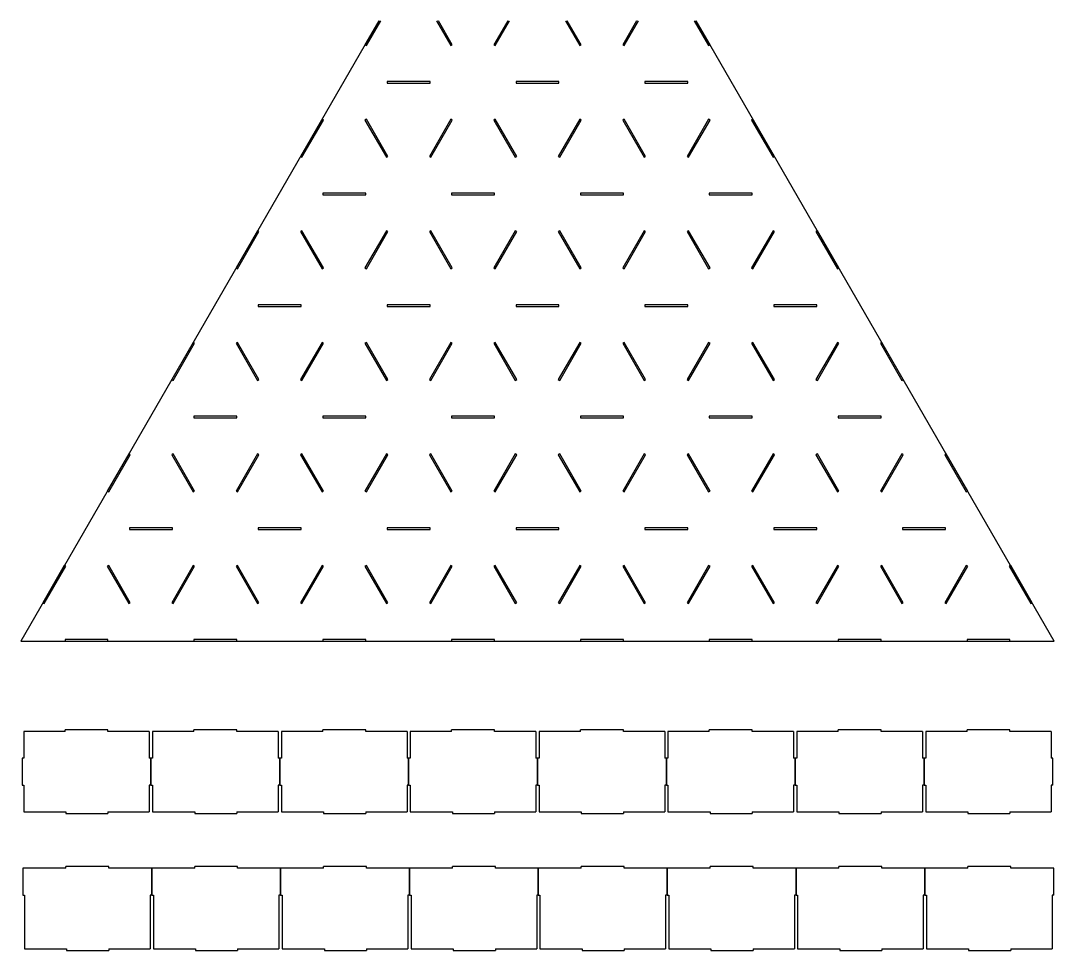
# Model space of a CAD drawing. Header units: inches. Extents: x -3170 to 1154, y -336 to 1536.
# Drawn here: x -1925 to -1283, y 959 to 1536 of the extents above; entities that cross this region are included whole.
import ezdxf

# ---------------------------------------------------------------- set-up
doc = ezdxf.new("R2010")
doc.units = ezdxf.units.IN
doc.header["$MEASUREMENT"] = 0

msp = doc.modelspace()

# ---------------------------------------------------------------- linework, layer by layer
for p, q in [((-1702.23, 1535.79), (-1924.65, 1150.54)), ((-1702.23, 1535.79), (-1710.89, 1520.79)), ((-1710.02, 1520.29), (-1701.07, 1535.79)), ((-1666.5, 1535.79), (-1657.55, 1520.29)), ((-1656.69, 1520.79), (-1665.34, 1535.79)), ((-1622.23, 1535.79), (-1630.89, 1520.79)), ((-1630.02, 1520.29), (-1621.07, 1535.79)), ((-1586.5, 1535.79), (-1577.55, 1520.29)), ((-1576.69, 1520.79), (-1585.34, 1535.79)), ((-1542.23, 1535.79), (-1550.89, 1520.79)), ((-1550.02, 1520.29), (-1541.07, 1535.79)), ((-1506.5, 1535.79), (-1497.55, 1520.29)), ((-1282.92, 1150.54), (-1505.34, 1535.79)), ((-1496.69, 1520.79), (-1505.34, 1535.79)), ((-1710.89, 1520.79), (-1710.02, 1520.29)), ((-1657.55, 1520.29), (-1656.69, 1520.79)), ((-1630.89, 1520.79), (-1630.02, 1520.29)), ((-1577.55, 1520.29), (-1576.69, 1520.79)), ((-1550.89, 1520.79), (-1550.02, 1520.29)), ((-1497.55, 1520.29), (-1496.69, 1520.79)), ((-1697.12, 1497.95), (-1697.12, 1496.95)), ((-1670.45, 1497.95), (-1697.12, 1497.95)), ((-1697.12, 1496.95), (-1670.45, 1496.95)), ((-1670.45, 1496.95), (-1670.45, 1497.95)), ((-1617.12, 1497.95), (-1617.12, 1496.95)), ((-1590.45, 1497.95), (-1617.12, 1497.95)), ((-1617.12, 1496.95), (-1590.45, 1496.95)), ((-1590.45, 1496.95), (-1590.45, 1497.95)), ((-1537.12, 1497.95), (-1537.12, 1496.95)), ((-1510.45, 1497.95), (-1537.12, 1497.95)), ((-1537.12, 1496.95), (-1510.45, 1496.95)), ((-1510.45, 1496.95), (-1510.45, 1497.95)), ((-1737.55, 1474.6), (-1750.89, 1451.51)), ((-1750.02, 1451.01), (-1736.69, 1474.1)), ((-1736.69, 1474.1), (-1737.55, 1474.6)), ((-1710.02, 1474.6), (-1710.89, 1474.1)), ((-1710.89, 1474.1), (-1697.55, 1451.01)), ((-1696.69, 1451.51), (-1710.02, 1474.6)), ((-1657.55, 1474.6), (-1670.89, 1451.51)), ((-1670.02, 1451.01), (-1656.69, 1474.1)), ((-1656.69, 1474.1), (-1657.55, 1474.6)), ((-1630.02, 1474.6), (-1630.89, 1474.1)), ((-1630.89, 1474.1), (-1617.55, 1451.01)), ((-1616.69, 1451.51), (-1630.02, 1474.6)), ((-1577.55, 1474.6), (-1590.89, 1451.51)), ((-1590.02, 1451.01), (-1576.69, 1474.1)), ((-1576.69, 1474.1), (-1577.55, 1474.6)), ((-1550.02, 1474.6), (-1550.89, 1474.1)), ((-1550.89, 1474.1), (-1537.55, 1451.01)), ((-1536.69, 1451.51), (-1550.02, 1474.6)), ((-1497.55, 1474.6), (-1510.89, 1451.51)), ((-1510.02, 1451.01), (-1496.69, 1474.1)), ((-1496.69, 1474.1), (-1497.55, 1474.6)), ((-1470.02, 1474.6), (-1470.89, 1474.1)), ((-1470.89, 1474.1), (-1457.55, 1451.01)), ((-1456.69, 1451.51), (-1470.02, 1474.6)), ((-1750.89, 1451.51), (-1750.02, 1451.01)), ((-1697.55, 1451.01), (-1696.69, 1451.51)), ((-1670.89, 1451.51), (-1670.02, 1451.01)), ((-1617.55, 1451.01), (-1616.69, 1451.51)), ((-1590.89, 1451.51), (-1590.02, 1451.01)), ((-1537.55, 1451.01), (-1536.69, 1451.51)), ((-1510.89, 1451.51), (-1510.02, 1451.01)), ((-1457.55, 1451.01), (-1456.69, 1451.51)), ((-1737.12, 1428.67), (-1737.12, 1427.67)), ((-1710.45, 1428.67), (-1737.12, 1428.67)), ((-1737.12, 1427.67), (-1710.45, 1427.67)), ((-1710.45, 1427.67), (-1710.45, 1428.67)), ((-1657.12, 1428.67), (-1657.12, 1427.67)), ((-1630.45, 1428.67), (-1657.12, 1428.67)), ((-1657.12, 1427.67), (-1630.45, 1427.67)), ((-1630.45, 1427.67), (-1630.45, 1428.67)), ((-1577.12, 1428.67), (-1577.12, 1427.67)), ((-1550.45, 1428.67), (-1577.12, 1428.67)), ((-1577.12, 1427.67), (-1550.45, 1427.67)), ((-1550.45, 1427.67), (-1550.45, 1428.67)), ((-1497.12, 1428.67), (-1497.12, 1427.67)), ((-1470.45, 1428.67), (-1497.12, 1428.67)), ((-1497.12, 1427.67), (-1470.45, 1427.67)), ((-1470.45, 1427.67), (-1470.45, 1428.67)), ((-1777.55, 1405.32), (-1790.89, 1382.23)), ((-1790.02, 1381.73), (-1776.69, 1404.82)), ((-1776.69, 1404.82), (-1777.55, 1405.32)), ((-1750.02, 1405.32), (-1750.89, 1404.82)), ((-1750.89, 1404.82), (-1737.55, 1381.73)), ((-1736.69, 1382.23), (-1750.02, 1405.32)), ((-1697.55, 1405.32), (-1710.89, 1382.23)), ((-1710.02, 1381.73), (-1696.69, 1404.82)), ((-1696.69, 1404.82), (-1697.55, 1405.32)), ((-1670.02, 1405.32), (-1670.89, 1404.82)), ((-1670.89, 1404.82), (-1657.55, 1381.73)), ((-1656.69, 1382.23), (-1670.02, 1405.32)), ((-1617.55, 1405.32), (-1630.89, 1382.23)), ((-1630.02, 1381.73), (-1616.69, 1404.82)), ((-1616.69, 1404.82), (-1617.55, 1405.32)), ((-1590.02, 1405.32), (-1590.89, 1404.82)), ((-1590.89, 1404.82), (-1577.55, 1381.73)), ((-1576.69, 1382.23), (-1590.02, 1405.32)), ((-1537.55, 1405.32), (-1550.89, 1382.23)), ((-1550.02, 1381.73), (-1536.69, 1404.82)), ((-1536.69, 1404.82), (-1537.55, 1405.32)), ((-1510.02, 1405.32), (-1510.89, 1404.82)), ((-1510.89, 1404.82), (-1497.55, 1381.73)), ((-1496.69, 1382.23), (-1510.02, 1405.32)), ((-1457.55, 1405.32), (-1470.89, 1382.23)), ((-1470.02, 1381.73), (-1456.69, 1404.82)), ((-1456.69, 1404.82), (-1457.55, 1405.32)), ((-1430.02, 1405.32), (-1430.89, 1404.82)), ((-1430.89, 1404.82), (-1417.55, 1381.73)), ((-1416.69, 1382.23), (-1430.02, 1405.32)), ((-1790.89, 1382.23), (-1790.02, 1381.73)), ((-1737.55, 1381.73), (-1736.69, 1382.23)), ((-1710.89, 1382.23), (-1710.02, 1381.73)), ((-1657.55, 1381.73), (-1656.69, 1382.23)), ((-1630.89, 1382.23), (-1630.02, 1381.73)), ((-1577.55, 1381.73), (-1576.69, 1382.23)), ((-1550.89, 1382.23), (-1550.02, 1381.73)), ((-1497.55, 1381.73), (-1496.69, 1382.23)), ((-1470.89, 1382.23), (-1470.02, 1381.73)), ((-1417.55, 1381.73), (-1416.69, 1382.23)), ((-1777.12, 1359.38), (-1777.12, 1358.38)), ((-1750.45, 1359.38), (-1777.12, 1359.38)), ((-1777.12, 1358.38), (-1750.45, 1358.38)), ((-1750.45, 1358.38), (-1750.45, 1359.38)), ((-1697.12, 1359.38), (-1697.12, 1358.38)), ((-1670.45, 1359.38), (-1697.12, 1359.38)), ((-1697.12, 1358.38), (-1670.45, 1358.38)), ((-1670.45, 1358.38), (-1670.45, 1359.38)), ((-1617.12, 1359.38), (-1617.12, 1358.38)), ((-1590.45, 1359.38), (-1617.12, 1359.38)), ((-1617.12, 1358.38), (-1590.45, 1358.38)), ((-1590.45, 1358.38), (-1590.45, 1359.38)), ((-1537.12, 1359.38), (-1537.12, 1358.38)), ((-1510.45, 1359.38), (-1537.12, 1359.38)), ((-1537.12, 1358.38), (-1510.45, 1358.38)), ((-1510.45, 1358.38), (-1510.45, 1359.38)), ((-1457.12, 1359.38), (-1457.12, 1358.38)), ((-1430.45, 1359.38), (-1457.12, 1359.38)), ((-1457.12, 1358.38), (-1430.45, 1358.38)), ((-1430.45, 1358.38), (-1430.45, 1359.38)), ((-1817.55, 1336.04), (-1830.89, 1312.95)), ((-1830.02, 1312.45), (-1816.69, 1335.54)), ((-1816.69, 1335.54), (-1817.55, 1336.04)), ((-1790.02, 1336.04), (-1790.89, 1335.54)), ((-1790.89, 1335.54), (-1777.55, 1312.45)), ((-1776.69, 1312.95), (-1790.02, 1336.04)), ((-1737.55, 1336.04), (-1750.89, 1312.95)), ((-1750.02, 1312.45), (-1736.69, 1335.54)), ((-1736.69, 1335.54), (-1737.55, 1336.04)), ((-1710.02, 1336.04), (-1710.89, 1335.54)), ((-1710.89, 1335.54), (-1697.55, 1312.45)), ((-1696.69, 1312.95), (-1710.02, 1336.04)), ((-1657.55, 1336.04), (-1670.89, 1312.95)), ((-1670.02, 1312.45), (-1656.69, 1335.54)), ((-1656.69, 1335.54), (-1657.55, 1336.04)), ((-1630.02, 1336.04), (-1630.89, 1335.54)), ((-1630.89, 1335.54), (-1617.55, 1312.45)), ((-1616.69, 1312.95), (-1630.02, 1336.04)), ((-1577.55, 1336.04), (-1590.89, 1312.95)), ((-1590.02, 1312.45), (-1576.69, 1335.54)), ((-1576.69, 1335.54), (-1577.55, 1336.04)), ((-1550.02, 1336.04), (-1550.89, 1335.54)), ((-1550.89, 1335.54), (-1537.55, 1312.45)), ((-1536.69, 1312.95), (-1550.02, 1336.04)), ((-1497.55, 1336.04), (-1510.89, 1312.95)), ((-1510.02, 1312.45), (-1496.69, 1335.54)), ((-1496.69, 1335.54), (-1497.55, 1336.04)), ((-1470.02, 1336.04), (-1470.89, 1335.54)), ((-1470.89, 1335.54), (-1457.55, 1312.45)), ((-1456.69, 1312.95), (-1470.02, 1336.04)), ((-1417.55, 1336.04), (-1430.89, 1312.95)), ((-1430.02, 1312.45), (-1416.69, 1335.54)), ((-1416.69, 1335.54), (-1417.55, 1336.04)), ((-1390.02, 1336.04), (-1390.89, 1335.54)), ((-1390.89, 1335.54), (-1377.55, 1312.45)), ((-1376.69, 1312.95), (-1390.02, 1336.04)), ((-1830.89, 1312.95), (-1830.02, 1312.45)), ((-1777.55, 1312.45), (-1776.69, 1312.95)), ((-1750.89, 1312.95), (-1750.02, 1312.45)), ((-1697.55, 1312.45), (-1696.69, 1312.95)), ((-1670.89, 1312.95), (-1670.02, 1312.45)), ((-1617.55, 1312.45), (-1616.69, 1312.95)), ((-1590.89, 1312.95), (-1590.02, 1312.45)), ((-1537.55, 1312.45), (-1536.69, 1312.95)), ((-1510.89, 1312.95), (-1510.02, 1312.45)), ((-1457.55, 1312.45), (-1456.69, 1312.95)), ((-1430.89, 1312.95), (-1430.02, 1312.45)), ((-1377.55, 1312.45), (-1376.69, 1312.95)), ((-1817.12, 1290.1), (-1817.12, 1289.1)), ((-1790.45, 1290.1), (-1817.12, 1290.1)), ((-1790.45, 1289.1), (-1790.45, 1290.1)), ((-1737.12, 1290.1), (-1737.12, 1289.1)), ((-1710.45, 1290.1), (-1737.12, 1290.1)), ((-1710.45, 1289.1), (-1710.45, 1290.1)), ((-1657.12, 1290.1), (-1657.12, 1289.1)), ((-1630.45, 1290.1), (-1657.12, 1290.1)), ((-1630.45, 1289.1), (-1630.45, 1290.1)), ((-1577.12, 1290.1), (-1577.12, 1289.1)), ((-1550.45, 1290.1), (-1577.12, 1290.1)), ((-1550.45, 1289.1), (-1550.45, 1290.1)), ((-1497.12, 1290.1), (-1497.12, 1289.1)), ((-1470.45, 1290.1), (-1497.12, 1290.1)), ((-1470.45, 1289.1), (-1470.45, 1290.1)), ((-1417.12, 1290.1), (-1417.12, 1289.1)), ((-1390.45, 1290.1), (-1417.12, 1290.1)), ((-1390.45, 1289.1), (-1390.45, 1290.1)), ((-1817.12, 1289.1), (-1790.45, 1289.1)), ((-1737.12, 1289.1), (-1710.45, 1289.1)), ((-1657.12, 1289.1), (-1630.45, 1289.1)), ((-1577.12, 1289.1), (-1550.45, 1289.1)), ((-1497.12, 1289.1), (-1470.45, 1289.1)), ((-1417.12, 1289.1), (-1390.45, 1289.1)), ((-1857.55, 1266.76), (-1870.89, 1243.66)), ((-1870.02, 1243.16), (-1856.69, 1266.26)), ((-1856.69, 1266.26), (-1857.55, 1266.76)), ((-1830.02, 1266.76), (-1830.89, 1266.26)), ((-1830.89, 1266.26), (-1817.55, 1243.16)), ((-1816.69, 1243.66), (-1830.02, 1266.76)), ((-1777.55, 1266.76), (-1790.89, 1243.66)), ((-1790.02, 1243.16), (-1776.69, 1266.26)), ((-1776.69, 1266.26), (-1777.55, 1266.76)), ((-1750.02, 1266.76), (-1750.89, 1266.26)), ((-1750.89, 1266.26), (-1737.55, 1243.16)), ((-1736.69, 1243.66), (-1750.02, 1266.76)), ((-1697.55, 1266.76), (-1710.89, 1243.66)), ((-1710.02, 1243.16), (-1696.69, 1266.26)), ((-1696.69, 1266.26), (-1697.55, 1266.76)), ((-1670.02, 1266.76), (-1670.89, 1266.26)), ((-1670.89, 1266.26), (-1657.55, 1243.16)), ((-1656.69, 1243.66), (-1670.02, 1266.76)), ((-1617.55, 1266.76), (-1630.89, 1243.66)), ((-1630.02, 1243.16), (-1616.69, 1266.26)), ((-1616.69, 1266.26), (-1617.55, 1266.76)), ((-1590.02, 1266.76), (-1590.89, 1266.26)), ((-1590.89, 1266.26), (-1577.55, 1243.16)), ((-1576.69, 1243.66), (-1590.02, 1266.76)), ((-1537.55, 1266.76), (-1550.89, 1243.66)), ((-1550.02, 1243.16), (-1536.69, 1266.26)), ((-1536.69, 1266.26), (-1537.55, 1266.76)), ((-1510.02, 1266.76), (-1510.89, 1266.26)), ((-1510.89, 1266.26), (-1497.55, 1243.16)), ((-1496.69, 1243.66), (-1510.02, 1266.76)), ((-1457.55, 1266.76), (-1470.89, 1243.66)), ((-1470.02, 1243.16), (-1456.69, 1266.26)), ((-1456.69, 1266.26), (-1457.55, 1266.76)), ((-1430.02, 1266.76), (-1430.89, 1266.26)), ((-1430.89, 1266.26), (-1417.55, 1243.16)), ((-1416.69, 1243.66), (-1430.02, 1266.76)), ((-1377.55, 1266.76), (-1390.89, 1243.66)), ((-1390.02, 1243.16), (-1376.69, 1266.26)), ((-1376.69, 1266.26), (-1377.55, 1266.76)), ((-1350.02, 1266.76), (-1350.89, 1266.26)), ((-1350.89, 1266.26), (-1337.55, 1243.16)), ((-1336.69, 1243.66), (-1350.02, 1266.76)), ((-1870.89, 1243.66), (-1870.02, 1243.16)), ((-1817.55, 1243.16), (-1816.69, 1243.66)), ((-1790.89, 1243.66), (-1790.02, 1243.16)), ((-1737.55, 1243.16), (-1736.69, 1243.66)), ((-1710.89, 1243.66), (-1710.02, 1243.16)), ((-1657.55, 1243.16), (-1656.69, 1243.66)), ((-1630.89, 1243.66), (-1630.02, 1243.16)), ((-1577.55, 1243.16), (-1576.69, 1243.66)), ((-1550.89, 1243.66), (-1550.02, 1243.16)), ((-1497.55, 1243.16), (-1496.69, 1243.66)), ((-1470.89, 1243.66), (-1470.02, 1243.16)), ((-1417.55, 1243.16), (-1416.69, 1243.66)), ((-1390.89, 1243.66), (-1390.02, 1243.16)), ((-1337.55, 1243.16), (-1336.69, 1243.66)), ((-1857.12, 1220.82), (-1857.12, 1219.82)), ((-1830.45, 1220.82), (-1857.12, 1220.82)), ((-1857.12, 1219.82), (-1830.45, 1219.82)), ((-1830.45, 1219.82), (-1830.45, 1220.82)), ((-1777.12, 1220.82), (-1777.12, 1219.82)), ((-1750.45, 1220.82), (-1777.12, 1220.82)), ((-1777.12, 1219.82), (-1750.45, 1219.82)), ((-1750.45, 1219.82), (-1750.45, 1220.82)), ((-1697.12, 1220.82), (-1697.12, 1219.82)), ((-1670.45, 1220.82), (-1697.12, 1220.82)), ((-1697.12, 1219.82), (-1670.45, 1219.82)), ((-1670.45, 1219.82), (-1670.45, 1220.82)), ((-1617.12, 1220.82), (-1617.12, 1219.82)), ((-1590.45, 1220.82), (-1617.12, 1220.82)), ((-1617.12, 1219.82), (-1590.45, 1219.82)), ((-1590.45, 1219.82), (-1590.45, 1220.82)), ((-1537.12, 1220.82), (-1537.12, 1219.82)), ((-1510.45, 1220.82), (-1537.12, 1220.82)), ((-1537.12, 1219.82), (-1510.45, 1219.82)), ((-1510.45, 1219.82), (-1510.45, 1220.82)), ((-1457.12, 1220.82), (-1457.12, 1219.82)), ((-1430.45, 1220.82), (-1457.12, 1220.82)), ((-1457.12, 1219.82), (-1430.45, 1219.82)), ((-1430.45, 1219.82), (-1430.45, 1220.82)), ((-1377.12, 1220.82), (-1377.12, 1219.82)), ((-1350.45, 1220.82), (-1377.12, 1220.82)), ((-1377.12, 1219.82), (-1350.45, 1219.82)), ((-1350.45, 1219.82), (-1350.45, 1220.82)), ((-1897.55, 1197.48), (-1910.89, 1174.38)), ((-1910.02, 1173.88), (-1896.69, 1196.98)), ((-1896.69, 1196.98), (-1897.55, 1197.48)), ((-1870.02, 1197.48), (-1870.89, 1196.98)), ((-1870.89, 1196.98), (-1857.55, 1173.88)), ((-1856.69, 1174.38), (-1870.02, 1197.48)), ((-1817.55, 1197.48), (-1830.89, 1174.38)), ((-1830.02, 1173.88), (-1816.69, 1196.98)), ((-1816.69, 1196.98), (-1817.55, 1197.48)), ((-1790.02, 1197.48), (-1790.89, 1196.98)), ((-1790.89, 1196.98), (-1777.55, 1173.88)), ((-1776.69, 1174.38), (-1790.02, 1197.48)), ((-1737.55, 1197.48), (-1750.89, 1174.38)), ((-1750.02, 1173.88), (-1736.69, 1196.98)), ((-1736.69, 1196.98), (-1737.55, 1197.48)), ((-1710.02, 1197.48), (-1710.89, 1196.98)), ((-1710.89, 1196.98), (-1697.55, 1173.88)), ((-1696.69, 1174.38), (-1710.02, 1197.48)), ((-1657.55, 1197.48), (-1670.89, 1174.38)), ((-1670.02, 1173.88), (-1656.69, 1196.98)), ((-1656.69, 1196.98), (-1657.55, 1197.48)), ((-1630.02, 1197.48), (-1630.89, 1196.98)), ((-1630.89, 1196.98), (-1617.55, 1173.88)), ((-1616.69, 1174.38), (-1630.02, 1197.48)), ((-1577.55, 1197.48), (-1590.89, 1174.38)), ((-1590.02, 1173.88), (-1576.69, 1196.98)), ((-1576.69, 1196.98), (-1577.55, 1197.48)), ((-1550.02, 1197.48), (-1550.89, 1196.98)), ((-1550.89, 1196.98), (-1537.55, 1173.88)), ((-1536.69, 1174.38), (-1550.02, 1197.48)), ((-1497.55, 1197.48), (-1510.89, 1174.38)), ((-1510.02, 1173.88), (-1496.69, 1196.98)), ((-1496.69, 1196.98), (-1497.55, 1197.48)), ((-1470.02, 1197.48), (-1470.89, 1196.98)), ((-1470.89, 1196.98), (-1457.55, 1173.88)), ((-1456.69, 1174.38), (-1470.02, 1197.48)), ((-1417.55, 1197.48), (-1430.89, 1174.38)), ((-1430.02, 1173.88), (-1416.69, 1196.98)), ((-1416.69, 1196.98), (-1417.55, 1197.48)), ((-1390.02, 1197.48), (-1390.89, 1196.98)), ((-1390.89, 1196.98), (-1377.55, 1173.88)), ((-1376.69, 1174.38), (-1390.02, 1197.48)), ((-1337.55, 1197.48), (-1350.89, 1174.38)), ((-1350.02, 1173.88), (-1336.69, 1196.98)), ((-1336.69, 1196.98), (-1337.55, 1197.48)), ((-1310.02, 1197.48), (-1310.89, 1196.98)), ((-1310.89, 1196.98), (-1297.55, 1173.88)), ((-1296.69, 1174.38), (-1310.02, 1197.48)), ((-1910.89, 1174.38), (-1910.02, 1173.88)), ((-1857.55, 1173.88), (-1856.69, 1174.38)), ((-1830.89, 1174.38), (-1830.02, 1173.88)), ((-1777.55, 1173.88), (-1776.69, 1174.38)), ((-1750.89, 1174.38), (-1750.02, 1173.88)), ((-1697.55, 1173.88), (-1696.69, 1174.38)), ((-1670.89, 1174.38), (-1670.02, 1173.88)), ((-1617.55, 1173.88), (-1616.69, 1174.38)), ((-1590.89, 1174.38), (-1590.02, 1173.88)), ((-1537.55, 1173.88), (-1536.69, 1174.38)), ((-1510.89, 1174.38), (-1510.02, 1173.88)), ((-1457.55, 1173.88), (-1456.69, 1174.38)), ((-1430.89, 1174.38), (-1430.02, 1173.88)), ((-1377.55, 1173.88), (-1376.69, 1174.38)), ((-1350.89, 1174.38), (-1350.02, 1173.88)), ((-1297.55, 1173.88), (-1296.69, 1174.38)), ((-1924.65, 1150.54), (-1282.92, 1150.54)), ((-1897.12, 1151.54), (-1897.12, 1150.54)), ((-1870.45, 1151.54), (-1897.12, 1151.54)), ((-1897.12, 1150.54), (-1870.45, 1150.54)), ((-1870.45, 1150.54), (-1870.45, 1151.54)), ((-1817.12, 1151.54), (-1817.12, 1150.54)), ((-1790.45, 1151.54), (-1817.12, 1151.54)), ((-1817.12, 1150.54), (-1790.45, 1150.54)), ((-1790.45, 1150.54), (-1790.45, 1151.54)), ((-1737.12, 1151.54), (-1737.12, 1150.54)), ((-1710.45, 1151.54), (-1737.12, 1151.54)), ((-1737.12, 1150.54), (-1710.45, 1150.54)), ((-1710.45, 1150.54), (-1710.45, 1151.54)), ((-1657.12, 1151.54), (-1657.12, 1150.54)), ((-1630.45, 1151.54), (-1657.12, 1151.54)), ((-1657.12, 1150.54), (-1630.45, 1150.54)), ((-1630.45, 1150.54), (-1630.45, 1151.54)), ((-1577.12, 1151.54), (-1577.12, 1150.54)), ((-1550.45, 1151.54), (-1577.12, 1151.54)), ((-1577.12, 1150.54), (-1550.45, 1150.54)), ((-1550.45, 1150.54), (-1550.45, 1151.54)), ((-1497.12, 1151.54), (-1497.12, 1150.54)), ((-1470.45, 1151.54), (-1497.12, 1151.54)), ((-1497.12, 1150.54), (-1470.45, 1150.54)), ((-1470.45, 1150.54), (-1470.45, 1151.54)), ((-1417.12, 1151.54), (-1417.12, 1150.54)), ((-1390.45, 1151.54), (-1417.12, 1151.54)), ((-1417.12, 1150.54), (-1390.45, 1150.54)), ((-1390.45, 1150.54), (-1390.45, 1151.54)), ((-1337.12, 1151.54), (-1337.12, 1150.54)), ((-1310.45, 1151.54), (-1337.12, 1151.54)), ((-1337.12, 1150.54), (-1310.45, 1150.54)), ((-1310.45, 1150.54), (-1310.45, 1151.54)), ((-1922.79, 1094.49), (-1922.79, 1077.82)), ((-1897.12, 1094.49), (-1922.79, 1094.49)), ((-1897.12, 1094.49), (-1897.12, 1095.49)), ((-1870.45, 1095.49), (-1897.12, 1095.49)), ((-1870.45, 1094.49), (-1870.45, 1095.49)), ((-1844.79, 1094.49), (-1870.45, 1094.49)), ((-1844.79, 1094.49), (-1844.79, 1077.82)), ((-1842.79, 1094.49), (-1842.79, 1077.82)), ((-1817.12, 1094.49), (-1842.79, 1094.49)), ((-1817.12, 1094.49), (-1817.12, 1095.49)), ((-1790.45, 1095.49), (-1817.12, 1095.49)), ((-1790.45, 1094.49), (-1790.45, 1095.49)), ((-1764.79, 1094.49), (-1790.45, 1094.49)), ((-1764.79, 1094.49), (-1764.79, 1077.82)), ((-1762.79, 1094.49), (-1762.79, 1077.82)), ((-1737.12, 1094.49), (-1762.79, 1094.49)), ((-1737.12, 1094.49), (-1737.12, 1095.49)), ((-1710.45, 1095.49), (-1737.12, 1095.49)), ((-1710.45, 1094.49), (-1710.45, 1095.49)), ((-1684.79, 1094.49), (-1710.45, 1094.49)), ((-1684.79, 1094.49), (-1684.79, 1077.82)), ((-1682.79, 1094.49), (-1682.79, 1077.82)), ((-1657.12, 1094.49), (-1682.79, 1094.49)), ((-1657.12, 1094.49), (-1657.12, 1095.49)), ((-1630.45, 1095.49), (-1657.12, 1095.49)), ((-1630.45, 1094.49), (-1630.45, 1095.49)), ((-1604.79, 1094.49), (-1630.45, 1094.49)), ((-1604.79, 1094.49), (-1604.79, 1077.82)), ((-1602.79, 1094.49), (-1602.79, 1077.82)), ((-1577.12, 1094.49), (-1602.79, 1094.49)), ((-1577.12, 1094.49), (-1577.12, 1095.49)), ((-1550.45, 1095.49), (-1577.12, 1095.49)), ((-1550.45, 1094.49), (-1550.45, 1095.49)), ((-1524.79, 1094.49), (-1550.45, 1094.49)), ((-1524.79, 1094.49), (-1524.79, 1077.82)), ((-1522.79, 1094.49), (-1522.79, 1077.82)), ((-1497.12, 1094.49), (-1522.79, 1094.49)), ((-1497.12, 1094.49), (-1497.12, 1095.49)), ((-1470.45, 1095.49), (-1497.12, 1095.49)), ((-1470.45, 1094.49), (-1470.45, 1095.49)), ((-1444.79, 1094.49), (-1470.45, 1094.49)), ((-1444.79, 1094.49), (-1444.79, 1077.82)), ((-1442.79, 1094.49), (-1442.79, 1077.82)), ((-1417.12, 1094.49), (-1442.79, 1094.49)), ((-1417.12, 1094.49), (-1417.12, 1095.49)), ((-1390.45, 1095.49), (-1417.12, 1095.49)), ((-1390.45, 1094.49), (-1390.45, 1095.49)), ((-1364.79, 1094.49), (-1390.45, 1094.49)), ((-1364.79, 1094.49), (-1364.79, 1077.82)), ((-1362.79, 1094.49), (-1362.79, 1077.82)), ((-1337.12, 1094.49), (-1362.79, 1094.49)), ((-1337.12, 1094.49), (-1337.12, 1095.49)), ((-1310.45, 1095.49), (-1337.12, 1095.49)), ((-1310.45, 1094.49), (-1310.45, 1095.49)), ((-1284.79, 1094.49), (-1310.45, 1094.49)), ((-1284.79, 1094.49), (-1284.79, 1077.82)), ((-1923.79, 1077.82), (-1923.79, 1061.15)), ((-1922.79, 1077.82), (-1923.79, 1077.82)), ((-1843.79, 1077.82), (-1844.79, 1077.82)), ((-1843.79, 1061.15), (-1843.79, 1077.82)), ((-1843.79, 1077.82), (-1843.79, 1061.15)), ((-1842.79, 1077.82), (-1843.79, 1077.82)), ((-1763.79, 1077.82), (-1764.79, 1077.82)), ((-1763.79, 1061.15), (-1763.79, 1077.82)), ((-1763.79, 1077.82), (-1763.79, 1061.15)), ((-1762.79, 1077.82), (-1763.79, 1077.82)), ((-1683.79, 1077.82), (-1684.79, 1077.82)), ((-1683.79, 1061.15), (-1683.79, 1077.82)), ((-1683.79, 1077.82), (-1683.79, 1061.15)), ((-1682.79, 1077.82), (-1683.79, 1077.82)), ((-1603.79, 1077.82), (-1604.79, 1077.82)), ((-1603.79, 1061.15), (-1603.79, 1077.82)), ((-1603.79, 1077.82), (-1603.79, 1061.15)), ((-1602.79, 1077.82), (-1603.79, 1077.82)), ((-1523.79, 1077.82), (-1524.79, 1077.82)), ((-1523.79, 1061.15), (-1523.79, 1077.82)), ((-1523.79, 1077.82), (-1523.79, 1061.15)), ((-1522.79, 1077.82), (-1523.79, 1077.82)), ((-1443.79, 1077.82), (-1444.79, 1077.82)), ((-1443.79, 1061.15), (-1443.79, 1077.82)), ((-1443.79, 1077.82), (-1443.79, 1061.15)), ((-1442.79, 1077.82), (-1443.79, 1077.82)), ((-1363.79, 1077.82), (-1364.79, 1077.82)), ((-1363.79, 1061.15), (-1363.79, 1077.82)), ((-1363.79, 1077.82), (-1363.79, 1061.15)), ((-1362.79, 1077.82), (-1363.79, 1077.82)), ((-1283.79, 1077.82), (-1284.79, 1077.82)), ((-1283.79, 1061.15), (-1283.79, 1077.82)), ((-1923.79, 1061.15), (-1922.79, 1061.15)), ((-1922.79, 1061.15), (-1922.79, 1044.49)), ((-1843.79, 1061.15), (-1844.79, 1061.15)), ((-1844.79, 1061.15), (-1844.79, 1044.49)), ((-1843.79, 1061.15), (-1842.79, 1061.15)), ((-1842.79, 1061.15), (-1842.79, 1044.49)), ((-1763.79, 1061.15), (-1764.79, 1061.15)), ((-1764.79, 1061.15), (-1764.79, 1044.49)), ((-1763.79, 1061.15), (-1762.79, 1061.15)), ((-1762.79, 1061.15), (-1762.79, 1044.49)), ((-1683.79, 1061.15), (-1684.79, 1061.15)), ((-1684.79, 1061.15), (-1684.79, 1044.49)), ((-1683.79, 1061.15), (-1682.79, 1061.15)), ((-1682.79, 1061.15), (-1682.79, 1044.49)), ((-1603.79, 1061.15), (-1604.79, 1061.15)), ((-1604.79, 1061.15), (-1604.79, 1044.49)), ((-1603.79, 1061.15), (-1602.79, 1061.15)), ((-1602.79, 1061.15), (-1602.79, 1044.49)), ((-1523.79, 1061.15), (-1524.79, 1061.15)), ((-1524.79, 1061.15), (-1524.79, 1044.49)), ((-1523.79, 1061.15), (-1522.79, 1061.15)), ((-1522.79, 1061.15), (-1522.79, 1044.49)), ((-1443.79, 1061.15), (-1444.79, 1061.15)), ((-1444.79, 1061.15), (-1444.79, 1044.49)), ((-1443.79, 1061.15), (-1442.79, 1061.15)), ((-1442.79, 1061.15), (-1442.79, 1044.49)), ((-1363.79, 1061.15), (-1364.79, 1061.15)), ((-1364.79, 1061.15), (-1364.79, 1044.49)), ((-1363.79, 1061.15), (-1362.79, 1061.15)), ((-1362.79, 1061.15), (-1362.79, 1044.49)), ((-1283.79, 1061.15), (-1284.79, 1061.15)), ((-1284.79, 1061.15), (-1284.79, 1044.49)), ((-1922.79, 1044.49), (-1896.62, 1044.49)), ((-1896.62, 1044.49), (-1896.62, 1043.49)), ((-1896.62, 1043.49), (-1870.45, 1043.49)), ((-1870.45, 1044.49), (-1844.79, 1044.49)), ((-1870.45, 1044.49), (-1870.45, 1043.49)), ((-1842.79, 1044.49), (-1816.62, 1044.49)), ((-1816.62, 1044.49), (-1816.62, 1043.49)), ((-1816.62, 1043.49), (-1790.45, 1043.49)), ((-1790.45, 1044.49), (-1764.79, 1044.49)), ((-1790.45, 1044.49), (-1790.45, 1043.49)), ((-1762.79, 1044.49), (-1736.62, 1044.49)), ((-1736.62, 1044.49), (-1736.62, 1043.49)), ((-1736.62, 1043.49), (-1710.45, 1043.49)), ((-1710.45, 1044.49), (-1684.79, 1044.49)), ((-1710.45, 1044.49), (-1710.45, 1043.49)), ((-1682.79, 1044.49), (-1656.62, 1044.49)), ((-1656.62, 1044.49), (-1656.62, 1043.49)), ((-1656.62, 1043.49), (-1630.45, 1043.49)), ((-1630.45, 1044.49), (-1604.79, 1044.49)), ((-1630.45, 1044.49), (-1630.45, 1043.49)), ((-1602.79, 1044.49), (-1576.62, 1044.49)), ((-1576.62, 1044.49), (-1576.62, 1043.49)), ((-1576.62, 1043.49), (-1550.45, 1043.49)), ((-1550.45, 1044.49), (-1524.79, 1044.49)), ((-1550.45, 1044.49), (-1550.45, 1043.49)), ((-1522.79, 1044.49), (-1496.62, 1044.49)), ((-1496.62, 1044.49), (-1496.62, 1043.49)), ((-1496.62, 1043.49), (-1470.45, 1043.49)), ((-1470.45, 1044.49), (-1444.79, 1044.49)), ((-1470.45, 1044.49), (-1470.45, 1043.49)), ((-1442.79, 1044.49), (-1416.62, 1044.49)), ((-1416.62, 1044.49), (-1416.62, 1043.49)), ((-1416.62, 1043.49), (-1390.45, 1043.49)), ((-1390.45, 1044.49), (-1364.79, 1044.49)), ((-1390.45, 1044.49), (-1390.45, 1043.49)), ((-1362.79, 1044.49), (-1336.62, 1044.49)), ((-1336.62, 1044.49), (-1336.62, 1043.49)), ((-1336.62, 1043.49), (-1310.45, 1043.49)), ((-1310.45, 1044.49), (-1284.79, 1044.49)), ((-1310.45, 1044.49), (-1310.45, 1043.49)), ((-1923.29, 1009.5), (-1923.29, 992.84)), ((-1896.62, 1009.5), (-1923.29, 1009.5)), ((-1896.62, 1009.5), (-1896.62, 1010.5)), ((-1869.95, 1010.5), (-1896.62, 1010.5)), ((-1869.95, 1009.5), (-1869.95, 1010.5)), ((-1843.29, 1009.5), (-1869.95, 1009.5)), ((-1843.29, 992.84), (-1843.29, 1009.5)), ((-1843.29, 1009.5), (-1843.29, 992.84)), ((-1816.62, 1009.5), (-1843.29, 1009.5)), ((-1816.62, 1009.5), (-1816.62, 1010.5)), ((-1789.95, 1010.5), (-1816.62, 1010.5)), ((-1789.95, 1009.5), (-1789.95, 1010.5)), ((-1763.29, 1009.5), (-1789.95, 1009.5)), ((-1763.29, 992.84), (-1763.29, 1009.5)), ((-1763.29, 1009.5), (-1763.29, 992.84)), ((-1736.62, 1009.5), (-1763.29, 1009.5)), ((-1736.62, 1009.5), (-1736.62, 1010.5)), ((-1709.95, 1010.5), (-1736.62, 1010.5)), ((-1709.95, 1009.5), (-1709.95, 1010.5)), ((-1683.29, 1009.5), (-1709.95, 1009.5)), ((-1683.29, 992.84), (-1683.29, 1009.5)), ((-1683.29, 1009.5), (-1683.29, 992.84)), ((-1656.62, 1009.5), (-1683.29, 1009.5)), ((-1656.62, 1009.5), (-1656.62, 1010.5)), ((-1629.95, 1010.5), (-1656.62, 1010.5)), ((-1629.95, 1009.5), (-1629.95, 1010.5)), ((-1603.29, 1009.5), (-1629.95, 1009.5)), ((-1603.29, 992.84), (-1603.29, 1009.5)), ((-1603.29, 1009.5), (-1603.29, 992.84)), ((-1576.62, 1009.5), (-1603.29, 1009.5)), ((-1576.62, 1009.5), (-1576.62, 1010.5)), ((-1549.95, 1010.5), (-1576.62, 1010.5)), ((-1549.95, 1009.5), (-1549.95, 1010.5)), ((-1523.29, 1009.5), (-1549.95, 1009.5)), ((-1523.29, 992.84), (-1523.29, 1009.5)), ((-1523.29, 1009.5), (-1523.29, 992.84)), ((-1496.62, 1009.5), (-1523.29, 1009.5)), ((-1496.62, 1009.5), (-1496.62, 1010.5)), ((-1469.95, 1010.5), (-1496.62, 1010.5)), ((-1469.95, 1009.5), (-1469.95, 1010.5)), ((-1443.29, 1009.5), (-1469.95, 1009.5)), ((-1443.29, 992.84), (-1443.29, 1009.5)), ((-1443.29, 1009.5), (-1443.29, 992.84)), ((-1416.62, 1009.5), (-1443.29, 1009.5)), ((-1416.62, 1009.5), (-1416.62, 1010.5)), ((-1389.95, 1010.5), (-1416.62, 1010.5)), ((-1389.95, 1009.5), (-1389.95, 1010.5)), ((-1363.29, 1009.5), (-1389.95, 1009.5)), ((-1363.29, 992.84), (-1363.29, 1009.5)), ((-1363.29, 1009.5), (-1363.29, 992.84)), ((-1336.62, 1009.5), (-1363.29, 1009.5)), ((-1336.62, 1009.5), (-1336.62, 1010.5)), ((-1309.95, 1010.5), (-1336.62, 1010.5)), ((-1309.95, 1009.5), (-1309.95, 1010.5)), ((-1283.29, 1009.5), (-1309.95, 1009.5)), ((-1283.29, 992.84), (-1283.29, 1009.5)), ((-1923.29, 992.84), (-1922.29, 992.84)), ((-1922.29, 992.84), (-1922.29, 959.5)), ((-1843.29, 992.84), (-1844.29, 992.84)), ((-1844.29, 992.84), (-1844.29, 959.5)), ((-1843.29, 992.84), (-1842.29, 992.84)), ((-1842.29, 992.84), (-1842.29, 959.5)), ((-1763.29, 992.84), (-1764.29, 992.84)), ((-1764.29, 992.84), (-1764.29, 959.5)), ((-1763.29, 992.84), (-1762.29, 992.84)), ((-1762.29, 992.84), (-1762.29, 959.5)), ((-1683.29, 992.84), (-1684.29, 992.84)), ((-1684.29, 992.84), (-1684.29, 959.5)), ((-1683.29, 992.84), (-1682.29, 992.84)), ((-1682.29, 992.84), (-1682.29, 959.5)), ((-1603.29, 992.84), (-1604.29, 992.84)), ((-1604.29, 992.84), (-1604.29, 959.5)), ((-1603.29, 992.84), (-1602.29, 992.84)), ((-1602.29, 992.84), (-1602.29, 959.5)), ((-1523.29, 992.84), (-1524.29, 992.84)), ((-1524.29, 992.84), (-1524.29, 959.5)), ((-1523.29, 992.84), (-1522.29, 992.84)), ((-1522.29, 992.84), (-1522.29, 959.5)), ((-1443.29, 992.84), (-1444.29, 992.84)), ((-1444.29, 992.84), (-1444.29, 959.5)), ((-1443.29, 992.84), (-1442.29, 992.84)), ((-1442.29, 992.84), (-1442.29, 959.5)), ((-1363.29, 992.84), (-1364.29, 992.84)), ((-1364.29, 992.84), (-1364.29, 959.5)), ((-1363.29, 992.84), (-1362.29, 992.84)), ((-1362.29, 992.84), (-1362.29, 959.5)), ((-1283.29, 992.84), (-1284.29, 992.84)), ((-1284.29, 992.84), (-1284.29, 959.5)), ((-1922.29, 959.5), (-1896.12, 959.5)), ((-1896.12, 959.5), (-1896.12, 958.5)), ((-1896.12, 958.5), (-1869.95, 958.5)), ((-1869.95, 959.5), (-1844.29, 959.5)), ((-1869.95, 959.5), (-1869.95, 958.5)), ((-1842.29, 959.5), (-1816.12, 959.5)), ((-1816.12, 959.5), (-1816.12, 958.5)), ((-1816.12, 958.5), (-1789.95, 958.5)), ((-1789.95, 959.5), (-1764.29, 959.5)), ((-1789.95, 959.5), (-1789.95, 958.5)), ((-1762.29, 959.5), (-1736.12, 959.5)), ((-1736.12, 959.5), (-1736.12, 958.5)), ((-1736.12, 958.5), (-1709.95, 958.5)), ((-1709.95, 959.5), (-1684.29, 959.5)), ((-1709.95, 959.5), (-1709.95, 958.5)), ((-1682.29, 959.5), (-1656.12, 959.5)), ((-1656.12, 959.5), (-1656.12, 958.5)), ((-1656.12, 958.5), (-1629.95, 958.5)), ((-1629.95, 959.5), (-1604.29, 959.5)), ((-1629.95, 959.5), (-1629.95, 958.5)), ((-1602.29, 959.5), (-1576.12, 959.5)), ((-1576.12, 959.5), (-1576.12, 958.5)), ((-1576.12, 958.5), (-1549.95, 958.5)), ((-1549.95, 959.5), (-1524.29, 959.5)), ((-1549.95, 959.5), (-1549.95, 958.5)), ((-1522.29, 959.5), (-1496.12, 959.5)), ((-1496.12, 959.5), (-1496.12, 958.5)), ((-1496.12, 958.5), (-1469.95, 958.5)), ((-1469.95, 959.5), (-1444.29, 959.5)), ((-1469.95, 959.5), (-1469.95, 958.5)), ((-1442.29, 959.5), (-1416.12, 959.5)), ((-1416.12, 959.5), (-1416.12, 958.5)), ((-1416.12, 958.5), (-1389.95, 958.5)), ((-1389.95, 959.5), (-1364.29, 959.5)), ((-1389.95, 959.5), (-1389.95, 958.5)), ((-1362.29, 959.5), (-1336.12, 959.5)), ((-1336.12, 959.5), (-1336.12, 958.5)), ((-1336.12, 958.5), (-1309.95, 958.5)), ((-1309.95, 959.5), (-1284.29, 959.5)), ((-1309.95, 959.5), (-1309.95, 958.5))]:
    msp.add_line(p, q)

doc.saveas('drawing.dxf')
